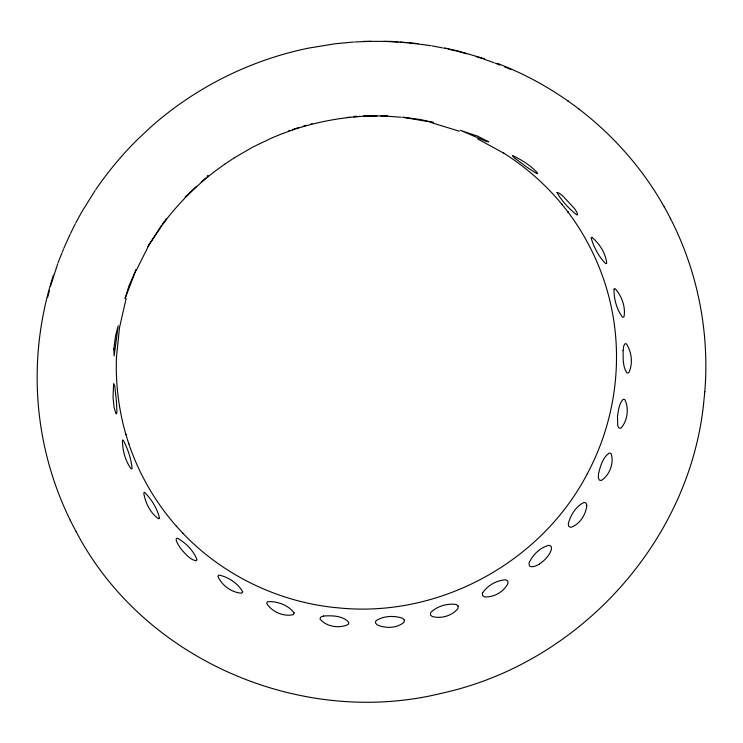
<?xml version="1.0" encoding="UTF-8"?>
<svg xmlns="http://www.w3.org/2000/svg" width="743" height="743" viewBox="0 0 743 743"><rect width="100%" height="100%" fill="white"/><g stroke="black" fill="none" stroke-linecap="round" stroke-linejoin="round"><path stroke-width="1.11" d="M704.773 391.998L704.81 391.598C709.602 332.288 697.723 271.724 670.576 218.748L670.307 218.247M76.111 531.561L76.38 532.072C143.798 660.75 302.884 728.261 442.893 692.959C578.388 663.025 688.585 543.012 703.519 404.554L703.556 404.164M703.519 404.554L704.81 391.598M47.663 297.274L49.344 290.801M126.115 298.519L119.474 327.812L116.456 357.513L116.484 356.854C115.453 383.054 118.629 409.412 125.92 434.609L125.753 434.07L128.827 443.915L128.66 443.376C138.913 473.913 155.333 502.342 176.648 526.499M53.422 275.179C41.004 313.332 35.543 353.724 37.559 393.799L37.587 394.44C40.066 442.456 53.385 489.841 76.38 532.072M50.468 286.482L56.041 268.873M56.208 268.353L57.61 264.192M57.963 263.161L58.948 260.403M62.282 252.183L63.396 249.351M59.282 259.576L61.91 253.122M63.777 248.413L70.074 234.389M136.062 270.796L149.724 243.546L147.931 246.555M70.548 233.441L75.238 223.922M75.777 222.928L81.73 212.006L95.188 190.384M95.819 189.428C108.441 171.28 122.502 154.117 138.365 138.7L150.875 126.979C195.279 87.525 250.187 60.127 308.354 48.156L335.474 43.726L353.557 42.035M161.556 225.324L149.111 244.614L166.581 218.739L166.116 219.213M162.355 224.237L164.342 221.525M163.636 222.965C178.757 202.969 196.663 185.1 216.668 169.998L225.408 163.692M185.118 197.081L185.713 196.338M207.148 176.75L208.17 175.701L207.362 176.184M191.527 191.016L196.57 186.307M188.555 193.914L190.905 191.62M186.493 195.864L187.998 194.452M205.783 177.986L201.223 182.026M539.195 564.188C544.675 560.417 549.904 555.402 551.547 548.724L551.083 546.216L549.068 545.297C540.18 547.442 532.545 554.807 529.035 563.138L529.332 565.609A14.591 5.545 -40.3 0 0 539.195 564.197M225.278 163.785L234.398 157.739M234.305 157.804L253.057 146.938L272.616 137.604M323.474 616.012L320.707 617.154L319.954 618.956C326.196 626.767 339.384 628.792 348.235 624.445L348.894 622.467C342.969 615.529 331.991 615.51 323.511 616.003M272.514 137.641L282.656 133.526M282.507 133.591L292.853 129.867M288.721 130.74L289.779 130.397M292.649 129.941C319.787 120.83 348.356 116.029 376.989 115.852L364.702 116.066M311.261 123.942L312.06 123.7M295.64 128.558L298.983 127.517M292.826 129.403L294.813 128.808M303.2 126.236L306.469 125.326M349.972 117.162L346.814 117.459M353.659 116.475L356.64 116.27M354.123 116.762L360.262 116.372M354.708 41.97L370.868 41.348M363.411 41.367L390.781 41.376L417.965 43.596M363.503 115.899L387.66 116.01L380.918 115.732L401.239 117.264M383.862 41.394L397.876 42.007M400.143 42.147L406.904 42.695M409.152 42.927L425.888 44.998M426.51 45.072L431.042 45.704M432.157 45.908L442.512 47.886M444.76 47.989L457.967 50.998M443.71 48.109L445.893 48.601M448.085 49.103L455.756 50.849M431.181 122.586L459.258 131.195M458.58 51.146L484.52 58.743M456.852 51.1L461.245 52.289M462.341 52.586L466.623 53.747M476.226 56.626L481.557 58.307M482.625 58.641L494.169 62.802M504.673 66.944L507.822 68.189M497.197 63.313C571.413 91.603 634.661 147.801 670.576 218.748M495.219 63.183L499.863 65.068M508.453 68.486L510.757 69.563M477.703 138.95L503.912 153.234L503.336 152.882C525.542 166.831 545.492 184.348 562.154 204.594L561.801 204.158L568.191 212.247L567.838 211.811C587.239 237.528 601.412 267.127 609.297 298.361L611.35 307.286C623.247 363.346 614.322 423.315 587.295 473.783L587.397 473.597C541.758 561.383 441.686 616.523 343.099 608.303L333.83 607.449C276.916 601.236 222.389 574.729 182.852 533.242M578.453 108.617L578.964 109.007M567.763 100.807L568.274 101.187M176.351 526.174L183.149 533.558M664.205 206.879L664.474 207.381M70.186 520.1L70.446 520.602M116.428 401.508L114.766 385.914L113.642 383.592L113.029 397.301L114.088 407.378L115.954 413.758L116.614 413.637L116.911 411.26L116.428 401.517M482.467 593.053L482.448 595.44L484.427 596.852C493.77 597.613 503.754 591.855 507.933 583.506L507.785 581.035L505.788 579.809C496.686 580.19 487.501 585.493 482.467 593.053M617.47 416.386L617.758 425.758L619.012 428.079L620.823 428.265C627.529 421.049 629.284 408.167 624.705 399.455L623.024 399.409C618.891 403.96 618.482 410.6 617.47 416.386M623.126 350.408C623.238 357.885 622.467 366.55 627.008 372.967L628.634 372.902C633.212 364.033 631.791 351.82 626.265 343.703L624.779 343.87L623.674 346.229L623.126 350.399M113.79 348.996L114.143 355.971L118.193 325.685L115.62 335.678L113.79 348.996M598.552 473.597L598.329 477.61L599.257 480.052L601.217 480.526C609.631 475.316 614.415 462.694 611.006 453.369L609.139 453.063C602.684 457.725 600.381 466.232 598.552 473.597M488.588 141.783L486.47 141.514L460.298 130.285L477.322 136.025L488.588 141.783M122.446 440.311C122.465 450.258 125.205 460.985 131.27 468.972L132.115 468.554C131.158 458.682 127.796 448.828 123.18 440.051L122.446 440.302M458.162 606.037L458.004 608.387C452.292 615.873 441.193 618.938 432.231 616.532L430.373 614.814L430.68 612.585C437.088 606.074 447.286 603.223 456.248 604.496L458.162 606.037M614.062 289.101C613.783 298.816 616.699 309.459 622.569 317.27L623.944 316.992C625.912 307.221 621.789 296.086 615.26 288.758L614.062 289.101M586.821 505.509C585.809 514.676 579.846 524.252 570.921 527.354L568.869 526.564L568.274 524.094C570.318 515.373 575.788 506.392 584.054 502.407L586.032 503.02L586.821 505.509M404.406 620.108L403.978 622.272C396.79 628.467 385.45 628.606 377.072 624.826L375.391 622.838L375.939 620.795C383.555 615.724 394.115 615.408 402.641 618.269L404.406 620.108M136.09 269.7L125.084 298.593L128.938 285.906L136.09 269.709M512.707 155.779L514.286 157.841L526.954 167.212L535.071 172.599L537.189 173.611L537.579 173.128C530.818 165.559 521.948 159.866 512.707 155.779M294.135 612.929L293.309 614.628C283.677 617.034 271.604 611.758 266.616 603.26L267.499 601.737C277.083 600.892 288.386 605.146 294.135 612.929M242.664 591.762L241.726 593.155C231.853 592.784 221.683 585.289 217.866 576.262L218.823 575.063C228.287 576.912 237.946 583.301 242.664 591.762M196.375 560.352L195.976 560.779C189.911 559.525 185.824 554.241 181.812 549.95A14.99 3.446 50.2 0 1 176.156 538.972L177.131 538.071C185.629 542.604 193.533 550.591 196.969 559.702L196.375 560.352M557.027 192.446C561.494 200.768 569.082 208.913 576.847 214.894A15.297 2.183 50.1 0 0 574.543 208.597L562.869 196.031L559.488 193.338L557.027 192.446M159.457 518.01L158.482 518.753C150.309 513.014 145.219 502.686 143.743 492.943L144.644 492.377C151.572 499.287 157.191 508.444 159.457 518.01M591.995 237.361L591.131 237.797C593.75 247.28 598.793 256.632 605.675 263.672L606.734 263.263C605.712 253.335 599.564 243.713 592.004 237.361M404.694 117.422L402.79 117.283L433.364 122.446L420.241 119.502L404.694 117.422"/></g></svg>
